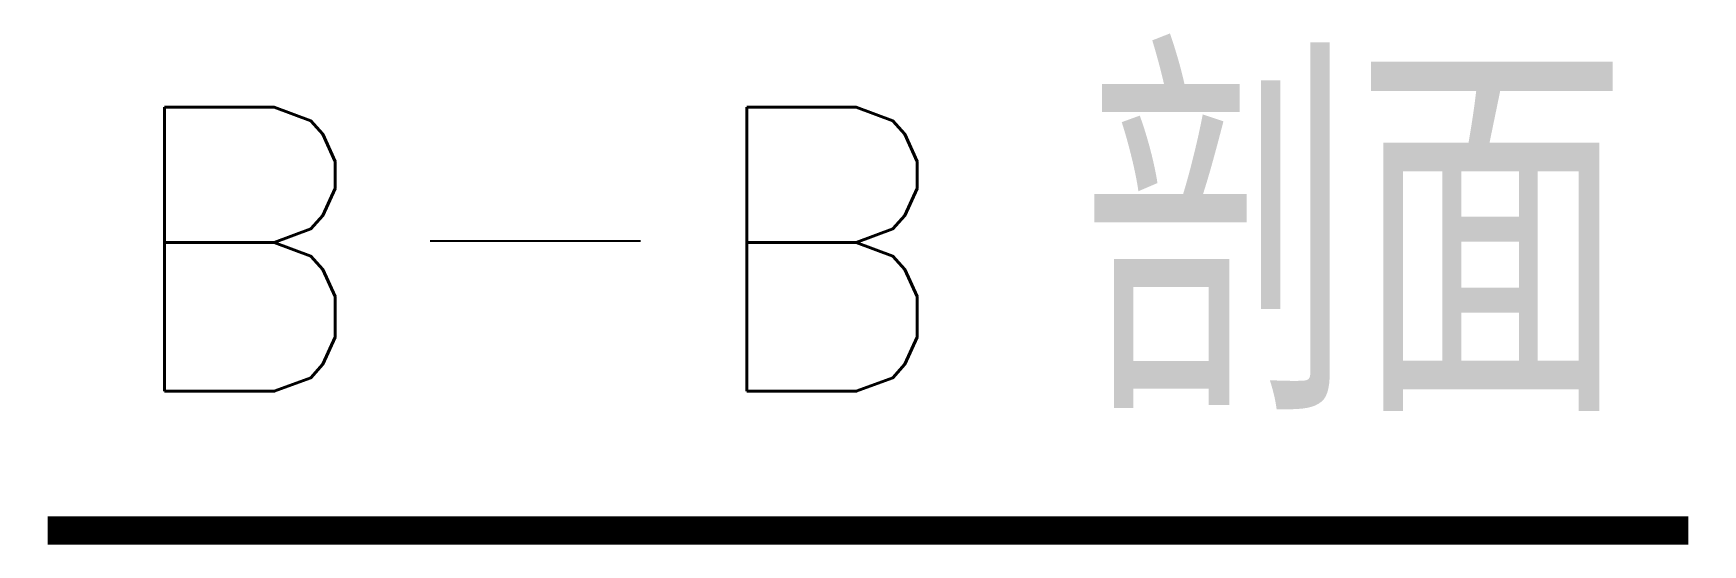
# Model space of a CAD drawing. Extents: x 224.1 to 253.5, y 207.3 to 216.3.
import ezdxf
from ezdxf.enums import TextEntityAlignment as Align

# ---------------------------------------------------------------- set-up
doc = ezdxf.new("R2010")
doc.units = 0
doc.header["$MEASUREMENT"] = 0
doc.layers.add('DIM', color=2, linetype='CONTINUOUS')
doc.styles.add('ROMANS', font='romans')
doc.styles.get("Standard").update_dxf_attribs({"font": 'romans.shx', "width": 0.8, "bigfont": 'chineset.shx'})

msp = doc.modelspace()

# ---------------------------------------------------------------- linework, layer by layer
at = {"layer": 'DIM'}
msp.add_line((231.056, 212.622), (234.754, 212.622), dxfattribs=at)
at = {"layer": 'DIM', "const_width": 0.5}
msp.add_lwpolyline([(224.318, 207.525), (253.206, 207.525)], dxfattribs=at)

# ---------------------------------------------------------------- texts
at = {"layer": 'DIM', "width": 0.8}
msp.add_text('剖面', height=6, dxfattribs=at).set_placement((242.538, 209.63))
at = {"layer": 'DIM', "style": 'ROMANS'}
for p in [(227.772, 212.475), (238.019, 212.475)]:
    msp.add_attdef('B', text='', height=5, dxfattribs=at).set_placement(p, align=Align.MIDDLE)

doc.saveas('drawing.dxf')
